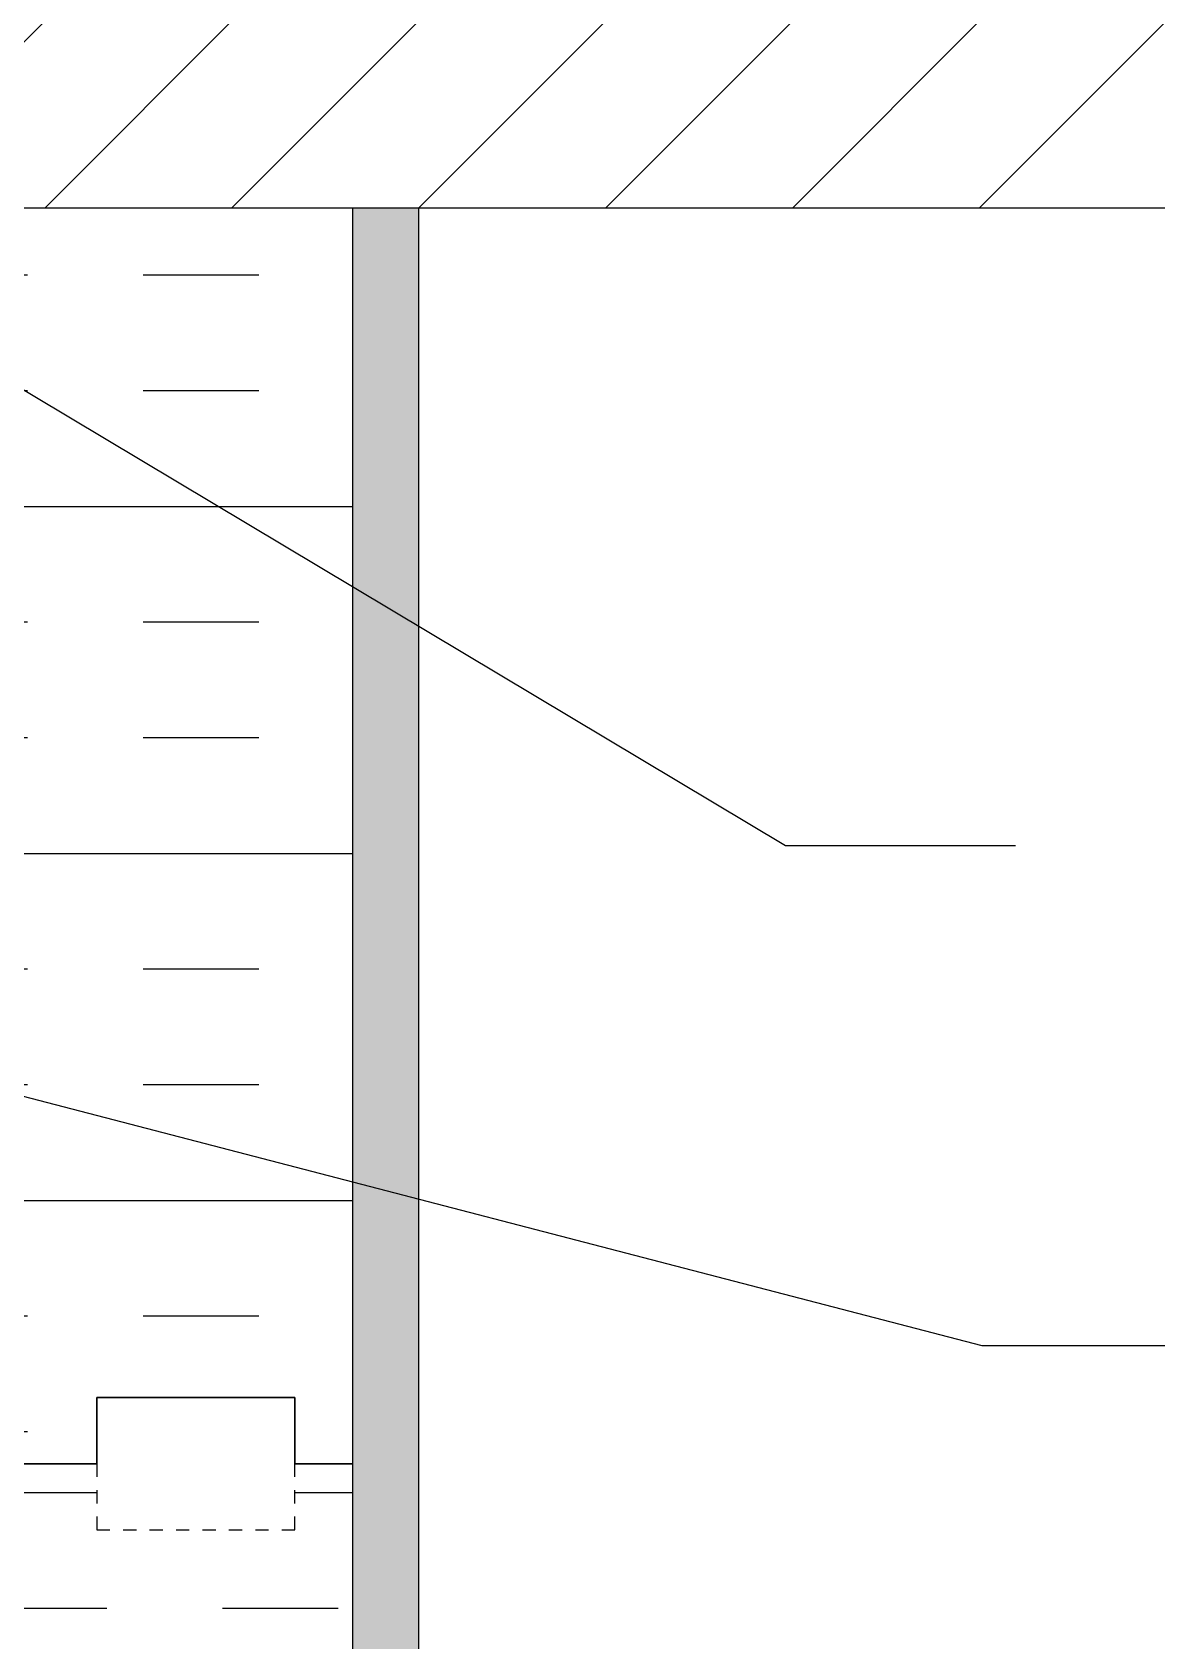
# Model space of a CAD drawing. Header units: inches. Extents: x 75 to 207, y 105 to 178.
# Drawn here: x 186.35 to 194.86, y 148.22 to 160.39 of the extents above; entities that cross this region are included whole.
import ezdxf

# ---------------------------------------------------------------- set-up
doc = ezdxf.new("R2010")
doc.units = ezdxf.units.IN
doc.header["$LTSCALE"] = 0.5
doc.header["$MEASUREMENT"] = 0
doc.linetypes.add('DASHED2', pattern=[0.375, 0.25, -0.125])
for name, color, linetype in [('HATCH', 12, 'Continuous'), ('line25', 2, 'Continuous'), ('LINE50', 5, 'Continuous'), ('LINE9', 9, 'Continuous'), ('TEXT', 4, 'Continuous')]:
    doc.layers.add(name, color=color, linetype=linetype)
doc.styles.add('DIM', font='romans.shx', dxfattribs={"width": 0.7})
doc.dimstyles.new('ext_12', dxfattribs={"dimscale": 12, "dimtxt": 0.09375, "dimasz": 0.09375, "dimexe": 0.09375, "dimexo": 0.0625, "dimgap": 0.0625, "dimtad": 1, "dimdec": 1, "dimzin": 3, "dimdsep": 46, "dimlunit": 4, "dimtxsty": 'DIM', "dimcen": 0.09, "dimdle": 0.09375, "dimclrt": 4, "dimadec": 0, "dimazin": 0, "dimtfac": 1, "dimtdec": 1, "dimtmove": 2, "dimatfit": 3, "dimfxl": 1, "dimfrac": 2, "dimtolj": 1, "dimtzin": 0, "dimarcsym": 0})

msp = doc.modelspace()

# ---------------------------------------------------------------- hatches: boundary and pattern name
at = {"layer": 'HATCH'}
h = msp.add_hatch(dxfattribs=at)
h.set_pattern_fill('ANSI31', color=256, scale=8, style=0)
h.set_pattern_definition([(45, (81.97757166339785, 12.16398284268392), (-0.7071067811865475, 0.7071067811865476), [])])
h.paths.add_polyline_path([(182.6557117864341, 160.5651027121668), (182.6557117864341, 159.0651027121668), (200.8697584427626, 159.0651027121668), (200.8697584427626, 160.5651027121668)])
h = msp.add_hatch(dxfattribs=at)
h.set_pattern_fill('INSUL', color=256, scale=7, style=0)
h.set_pattern_definition([(180, (3112.317293497918, -247.446920935561), (0, 2.625), []), (180, (3112.317293497918, -246.571920935561), (0, 2.625), [0.875, -0.875]), (180, (3112.317293497918, -245.696920935561), (0, 2.625), [0.875, -0.875])])
h.paths.add_polyline_path([(188.7807117864341, 159.0625931271507), (186.1557117864341, 159.0625931271507), (186.1557117864341, 149.5625931271507), (186.8432117864341, 149.5625931271507), (186.8432117864341, 150.0625931271507), (188.3432117864341, 150.0625931271507), (188.3432117864341, 149.5625931271507), (188.7807117864341, 149.5625931271507)])
h = msp.add_hatch(dxfattribs=at)
h.set_pattern_fill('AR-SAND', color=256, scale=0.25, style=0)
h.set_pattern_definition([(37.50000000000001, (4.645852162686225, -0.7978121713632333), (-0.01574833952740204, 0.4817059422532897), [0, -0.38, 0, -0.425, 0, -0.40625]), (7.499999999999999, (4.645852162686225, -0.7978121713632333), (0.4424441763169318, 0.7055365163074351), [0, -0.205, 0, -0.3425, 0, -0.13125]), (327.5, (4.33835216268622, -0.7978121713632333), (0.7785354654378738, 0.001414763384241124), [0, -0.125, 0, -0.45, 0, -0.5875]), (317.5, (4.33835216268622, -0.7978121713632333), (0.7515316511430733, 0.2194188912335623), [0, -0.0625, 0, -0.295, 0, -0.3375])])
h.paths.add_polyline_path([(189.280711786434, 159.0651027121668), (188.7807117864341, 159.0651027121668), (188.7807117864341, 149.5033453974177), (188.7807117864341, 131.5625931271507), (189.2807117864341, 131.5625931271507)])
h = msp.add_hatch(dxfattribs=at)
h.set_pattern_fill('INSUL', color=256, scale=7, style=0)
h.set_pattern_definition([(0, (172.0439347127339, 138.8430225627673), (0, 2.625), []), (0, (172.0439347127339, 139.7180225627673), (0, 2.625), [0.875, -0.875]), (0, (172.0439347127339, 140.5930225627673), (0, 2.625), [0.875, -0.875])])
h.paths.add_polyline_path([(174.1557117864341, 149.5625931271507), (173.4682117864341, 149.5625931271507), (173.4682117864341, 149.0625931271507), (171.9682117864341, 149.0625931271507), (171.9682117864341, 149.5625931271507), (171.5307117864341, 149.5625931271507), (171.530711786434, 131.5625931271507), (171.9682117864341, 131.5625931271507), (171.9682117864341, 132.0625931271507), (173.4682117864341, 132.0625931271507), (173.4682117864341, 131.5625931271507), (174.155711786434, 131.5625931271507)], flags=0)
h.paths.add_polyline_path([(174.1557117864341, 149.5625931271507), (173.4682117864341, 149.5625931271507), (173.4682117864341, 149.0625931271507), (171.9682117864341, 149.0625931271507), (171.9682117864341, 149.5625931271507), (171.5307117864341, 149.5625931271507), (171.530711786434, 131.5625931271507), (171.9682117864341, 131.5625931271507), (171.9682117864341, 132.0625931271507), (173.4682117864341, 132.0625931271507), (173.4682117864341, 131.5625931271507), (174.155711786434, 131.5625931271507)], flags=17)
h.paths.add_polyline_path([(188.7807117864341, 149.5625931271507), (188.3432117864341, 149.5625931271507), (188.3432117864341, 149.0625931271507), (186.8432117864341, 149.0625931271507), (186.8432117864341, 149.5625931271507), (186.1557117864341, 149.5625931271507), (186.1557117864341, 131.5625931271507), (186.8432117864341, 131.5625931271507), (186.8432117864341, 132.0625931271507), (188.3432117864341, 132.0625931271507), (188.3432117864341, 131.5625931271507), (188.7807117864341, 131.5625931271507)])
h.paths.add_polyline_path([(174.1557117864341, 149.5625931271507), (173.4682117864341, 149.5625931271507), (173.4682117864341, 149.0625931271507), (171.9682117864341, 149.0625931271507), (171.9682117864341, 149.5625931271507), (171.5307117864341, 149.5625931271507), (171.530711786434, 131.5625931271507), (171.9682117864341, 131.5625931271507), (171.9682117864341, 132.0625931271507), (173.4682117864341, 132.0625931271507), (173.4682117864341, 131.5625931271507), (174.155711786434, 131.5625931271507)], flags=17)

# ---------------------------------------------------------------- linework, layer by layer
at = {"layer": 'line25'}
msp.add_line((182.6557117864341, 159.0651027121668), (200.8697584427626, 159.0651027121668), dxfattribs=at)
at = {"layer": 'LINE50'}
for p, q in [((188.7807117864341, 149.5033453974177), (188.7807117864341, 159.0625931271507)), ((188.7807117864341, 131.5625931271507), (188.7807117864341, 149.5625931271507))]:
    msp.add_line(p, q, dxfattribs=at)
for points in [[(186.1557117864341, 149.5625931271507), (186.8432117864341, 149.5625931271507), (186.8432117864341, 150.0625931271507), (188.3432117864341, 150.0625931271507), (188.3432117864341, 149.5625931271507), (188.7807117864341, 149.5625931271507)], [(188.7807117864341, 149.5625931271507), (188.3432117864341, 149.5625931271507), (188.3432117864341, 150.0625931271507), (186.8432117864341, 150.0625931271507), (186.8432117864341, 149.5625931271507), (186.1557117864341, 149.5625931271507)]]:
    msp.add_lwpolyline(points, dxfattribs=at)
at = {"layer": 'LINE9'}
msp.add_line((189.2807117864341, 131.5625931271507), (189.2807117864341, 159.0651027121668), dxfattribs=at)
at = {"layer": 'LINE9', "linetype": 'DASHED2', "ltscale": 0.15}
msp.add_lwpolyline([(186.8432117864341, 149.5625931271507), (186.8432117864341, 149.5625931271507), (186.8432117864341, 149.0625931271507), (188.3432117864341, 149.0625931271507), (188.3432117864341, 149.5625931271507), (188.3432117864341, 149.5625931271507)], dxfattribs=at)
msp.add_lwpolyline([(186.8432117864341, 149.5625931271507), (186.8432117864341, 149.5625931271507), (186.8432117864341, 149.0625931271507), (188.3432117864341, 149.0625931271507), (188.3432117864341, 149.5625931271507), (188.3432117864341, 149.5625931271507)], dxfattribs=at)

# ---------------------------------------------------------------- leaders
at = {"layer": 'TEXT'}
for points in [[(184.4057117864341, 158.8151027121668), (192.0537329686829, 154.2396973213111), (193.7944376824465, 154.2396973213111)], [(181.1557117864341, 153.6781116483058), (193.5390141395233, 150.4571891667999), (195.4324075066315, 150.4571891667999)], [(178.5022952049057, 150.465656639039), (192.9309932477615, 143.266942648511), (194.8243866148698, 143.266942648511)]]:
    msp.add_leader(points, dimstyle='ext_12', override={"dimgap": 0.0625, "dimtad": 0}, dxfattribs=at)

doc.saveas('drawing.dxf')
